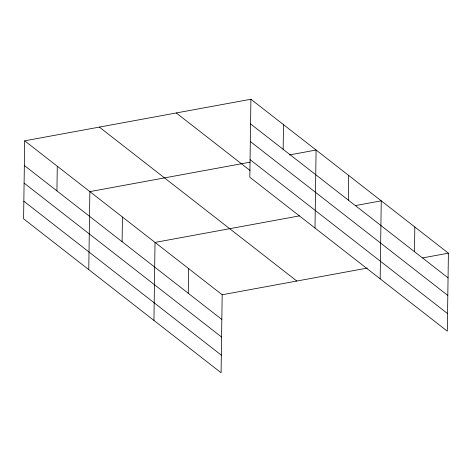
<?xml version="1.0" encoding="UTF-8"?>
<svg xmlns="http://www.w3.org/2000/svg" width="472" height="472" viewBox="0 0 472 472"><rect width="100%" height="100%" fill="white"/><g stroke="black" fill="none" stroke-linecap="round" stroke-linejoin="round"><path stroke-width="0.71" d="M24.691 140.827L23.6 218.825L221.085 372.762L222.176 294.758L24.691 140.827L250.915 99.238L448.4 253.175L447.308 331.173L249.824 177.242L250.915 99.238M56.929 190.906L57.277 166.227M88.771 269.624L89.857 191.62L250.042 162.179M122.1 241.705L122.443 217.02M153.943 320.423L155.028 242.419L299.478 215.869M188.257 293.271L188.599 268.592M283.153 149.317L283.501 124.637M314.995 228.041L316.087 150.037L289.525 154.916M348.324 200.116L348.672 175.436M380.166 278.84L381.252 200.836L355.416 205.585M414.481 251.688L414.829 227.002M222.176 294.758L367.334 268.072M422.558 257.924L448.4 253.175M250.567 123.918L448.058 277.855M250.325 141.517L447.81 295.448M250.071 159.642L447.556 313.579M176.262 112.961L250.007 170.445M99.344 127.098L296.829 281.035M24.343 165.507L221.828 319.444M24.101 183.101L221.586 337.037M23.848 201.231L221.333 355.168"/></g></svg>
